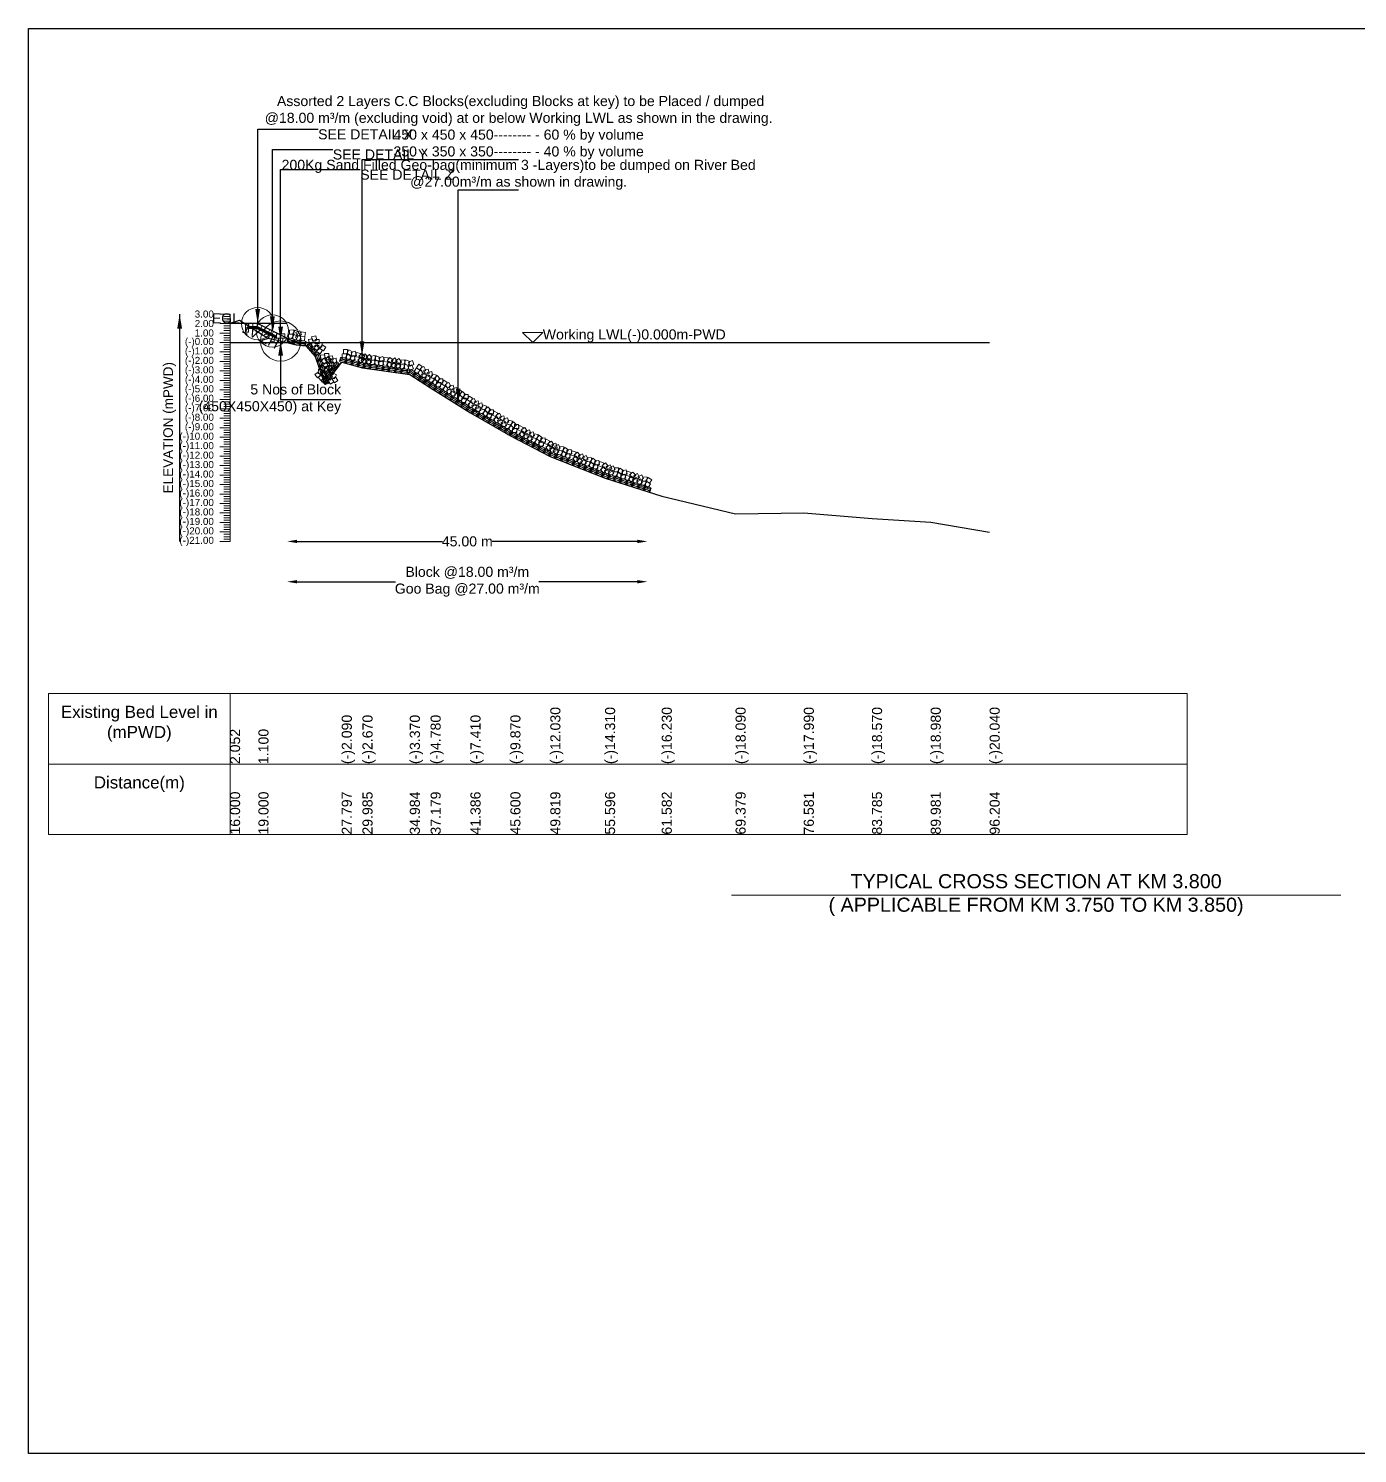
# Model space of a CAD drawing. Header units: inches. Extents: x 89000 to 1304432, y -10828 to 220529.
# Drawn here: x 761460 to 768055, y 172130 to 179201 of the extents above; entities that cross this region are included whole.
import ezdxf

# ---------------------------------------------------------------- set-up
doc = ezdxf.new("R2010")
doc.units = ezdxf.units.IN
doc.header["$LTSCALE"] = 7
doc.header["$MEASUREMENT"] = 0
for name, color, linetype, lineweight in [('Cross section Data Border', 7, 'Continuous', 9), ('Cross Section Labels', 7, 'Continuous', 9), ('Existing_Bed_Level for Xsection', 7, 'Continuous', 25), ('Long Section Labels', 7, 'Continuous', 9)]:
    doc.layers.add(name, color=color, linetype=linetype, lineweight=lineweight)
doc.styles.get("Standard").update_dxf_attribs({"font": 'arial.ttf'})
doc.dimstyles.new('Appron Lebeling Style', dxfattribs={"dimtxt": 50, "dimasz": 50, "dimexe": 0.18, "dimexo": 0.0625, "dimgap": 0.09, "dimtad": 0, "dimtih": 1, "dimtoh": 1, "dimdec": 4, "dimzin": 0, "dimdsep": 46, "dimtxsty": 'Standard', "dimcen": 0.09, "dimse1": 1, "dimse2": 1, "dimadec": 0, "dimazin": 0, "dimtfac": 1, "dimtdec": 4, "dimtofl": 0, "dimtmove": 0, "dimatfit": 3, "dimfxl": 1, "dimtolj": 1, "dimtzin": 0, "dimarcsym": 0})
doc.dimstyles.get("Standard").update_dxf_attribs({"dimtxt": 0.18, "dimasz": 0.18, "dimexe": 0.18, "dimexo": 0.0625, "dimgap": 0.09, "dimtad": 0, "dimtih": 1, "dimtoh": 1, "dimdec": 4, "dimzin": 0, "dimdsep": 46, "dimtxsty": 'Standard', "dimcen": 0.09, "dimadec": 0, "dimazin": 0, "dimtfac": 1, "dimtdec": 4, "dimtofl": 0, "dimtmove": 0, "dimatfit": 3, "dimfxl": 1, "dimtolj": 1, "dimtzin": 0, "dimarcsym": 0})

# ---------------------------------------------------------------- blocks, each defined once
blk = doc.blocks.new('*D74')
at = {"layer": 'Cross Section Labels', "color": 0, "lineweight": -2, "transparency": 16777216}
for p, q in [((762792.7, 176655.5), (763513.5, 176655.5)), ((764481.5, 176655.5), (763760.6, 176655.5))]:
    blk.add_line(p, q, dxfattribs=at)
at = {"layer": 'Cross Section Labels', "color": 0, "transparency": 16777216}
for points in [[(762792.7, 176663.8), (762792.7, 176647.2), (762742.7, 176655.5)], [(764481.5, 176663.8), (764481.5, 176647.2), (764531.5, 176655.5)]]:
    blk.add_solid(points, dxfattribs=at)
at = {"layer": 'Defpoints', "color": 0, "transparency": 16777216}
for p in [(762742.7, 177642.5), (764531.5, 176902.3), (764531.5, 176655.5)]:
    blk.add_point(p, dxfattribs=at)
at = {"layer": 'Cross Section Labels', "color": 0, "transparency": 16777216, "insert": (763637.1, 176655.5), "char_height": 50, "attachment_point": 5}
blk.add_mtext('\\A1;45.00 m', dxfattribs=at)
blk = doc.blocks.new('*D75')
at = {"layer": 'Cross Section Labels', "color": 0, "lineweight": -2, "transparency": 16777216}
for p, q in [((762792.7, 176455.5), (763281.4, 176455.5)), ((764481.5, 176455.5), (763992.7, 176455.5))]:
    blk.add_line(p, q, dxfattribs=at)
at = {"layer": 'Cross Section Labels', "color": 0, "transparency": 16777216}
for points in [[(762792.7, 176463.8), (762792.7, 176447.2), (762742.7, 176455.5)], [(764481.5, 176463.8), (764481.5, 176447.2), (764531.5, 176455.5)]]:
    blk.add_solid(points, dxfattribs=at)
at = {"layer": 'Defpoints', "color": 0, "transparency": 16777216}
for p in [(762742.7, 177642.5), (764531.5, 176902.3), (764531.5, 176455.5)]:
    blk.add_point(p, dxfattribs=at)
at = {"layer": 'Cross Section Labels', "color": 0, "transparency": 16777216, "insert": (763637.1, 176455.5), "char_height": 50, "attachment_point": 5}
blk.add_mtext('\\A1;Block @18.00 m³/m ^JGoo Bag @27.00 m³/m ', dxfattribs=at)

msp = doc.modelspace()

# ---------------------------------------------------------------- linework, layer by layer
msp.add_lwpolyline([(761459.68143, 179200.63194), (771459.68143, 179200.63194), (771459.68143, 172129.63194), (761459.68143, 172129.63194)], close=True)
at = {"layer": 'Cross section Data Border'}
msp.add_lwpolyline([(761559.68143, 175900.63194), (767209.17334, 175900.63194), (767209.17334, 175200.63194), (761559.68143, 175200.63194)], close=True, dxfattribs=at)
for points in [[(762459.68143, 175900.63194), (762459.68143, 175200.63194)], [(761559.68143, 175550.63194), (767209.17334, 175550.63194)]]:
    msp.add_lwpolyline(points, dxfattribs=at)
at = {"layer": 'Cross Section Labels'}
msp.add_lwpolyline([(763961.65636, 177642.51194), (764011.65636, 177692.51194), (763911.65636, 177692.51194)], close=True, dxfattribs=at)
msp.add_lwpolyline([(764947.68143, 174900.63194), (766459.68143, 174900.63194), (767971.68143, 174900.63194)], dxfattribs=at)
for centre, radius in [((762596.95636, 177736.51194), 80), ((762669.80636, 177700.08694), 80), ((762710.93136, 177649.56194), 100)]:
    msp.add_circle(centre, radius, dxfattribs=at)
at = {"layer": 'Existing_Bed_Level for Xsection'}
for points in [[(762459.68143, 177738.95594), (762506.68073, 177753.43194), (762600.67932, 177694.21194), (762647.67861, 177663.89694), (762694.67791, 177654.02694), (762741.6772, 177642.74694), (762788.6765, 177631.46694), (762835.67579, 177625.82694), (762882.67509, 177573.65694), (762929.67438, 177434.53694), (763014.13056, 177544.28194), (763116.97448, 177517.02194), (763351.93547, 177484.12194), (763455.1244, 177417.85194), (763652.85604, 177294.24194), (763850.89761, 177178.62194), (764049.17047, 177077.10194), (764320.71846, 176969.94194), (764602.04352, 176879.70194), (764968.51648, 176792.28194), (765307.01571, 176796.98194), (765645.58764, 176769.72194), (765936.7925, 176750.45194), (766229.27335, 176700.63194)], [(762742.65636, 177736.51194), (762459.68143, 177736.51194)], [(762784.95636, 177642.51194), (762599.93351, 177735.02336), (762596.95636, 177736.51194), (762593.6278, 177736.51194), (762551.3278, 177736.51194)], [(762551.3278, 177722.41194), (762593.6278, 177722.41194), (762689.78136, 177674.33516)], [(762551.3278, 177717.71194), (762592.51828, 177717.71194), (762689.78136, 177669.0804)], [(762551.3278, 177713.01194), (762591.40876, 177713.01194), (762689.78136, 177663.82564)], [(762459.68143, 177642.51194), (766229.27335, 177642.51194)]]:
    msp.add_lwpolyline(points, dxfattribs=at)
at = {"layer": 'Long Section Labels'}
for points in [[(762459.68143, 177783.51194), (762409.68143, 177783.51194)], [(762459.68143, 177771.76194), (762429.68143, 177771.76194)], [(762459.68143, 176655.51194), (762459.68143, 176702.51194), (762459.68143, 176749.51194), (762459.68143, 176796.51194), (762459.68143, 176843.51194), (762459.68143, 176890.51194), (762459.68143, 176937.51194), (762459.68143, 176984.51194), (762459.68143, 177031.51194), (762459.68143, 177078.51194), (762459.68143, 177125.51194), (762459.68143, 177172.51194), (762459.68143, 177219.51194), (762459.68143, 177266.51194), (762459.68143, 177313.51194), (762459.68143, 177360.51194), (762459.68143, 177407.51194), (762459.68143, 177454.51194), (762459.68143, 177501.51194), (762459.68143, 177548.51194), (762459.68143, 177595.51194), (762459.68143, 177642.51194), (762459.68143, 177689.51194), (762459.68143, 177736.51194), (762459.68143, 177783.51194)], [(762459.68143, 177736.51194), (762409.68143, 177736.51194)], [(762459.68143, 177760.01194), (762429.68143, 177760.01194)], [(762459.68143, 177748.26194), (762429.68143, 177748.26194)], [(762459.68143, 177724.76194), (762429.68143, 177724.76194)], [(762459.68143, 177713.01194), (762429.68143, 177713.01194)], [(762459.68143, 177701.26194), (762429.68143, 177701.26194)], [(762459.68143, 177689.51194), (762409.68143, 177689.51194)], [(762459.68143, 177642.51194), (762409.68143, 177642.51194)], [(762459.68143, 177677.76194), (762429.68143, 177677.76194)], [(762459.68143, 177666.01194), (762429.68143, 177666.01194)], [(762459.68143, 177654.26194), (762429.68143, 177654.26194)], [(762459.68143, 177630.76194), (762429.68143, 177630.76194)], [(762459.68143, 177595.51194), (762409.68143, 177595.51194)], [(762459.68143, 177619.01194), (762429.68143, 177619.01194)], [(762459.68143, 177607.26194), (762429.68143, 177607.26194)], [(762459.68143, 177583.76194), (762429.68143, 177583.76194)], [(762459.68143, 177572.01194), (762429.68143, 177572.01194)], [(762459.68143, 177560.26194), (762429.68143, 177560.26194)], [(762459.68143, 177548.51194), (762409.68143, 177548.51194)], [(762459.68143, 177501.51194), (762409.68143, 177501.51194)], [(762459.68143, 177536.76194), (762429.68143, 177536.76194)], [(762459.68143, 177525.01194), (762429.68143, 177525.01194)], [(762459.68143, 177513.26194), (762429.68143, 177513.26194)], [(762459.68143, 177489.76194), (762429.68143, 177489.76194)], [(762459.68143, 177454.51194), (762409.68143, 177454.51194)], [(762459.68143, 177478.01194), (762429.68143, 177478.01194)], [(762459.68143, 177466.26194), (762429.68143, 177466.26194)], [(762459.68143, 177442.76194), (762429.68143, 177442.76194)], [(762459.68143, 177431.01194), (762429.68143, 177431.01194)], [(762459.68143, 177419.26194), (762429.68143, 177419.26194)], [(762459.68143, 177407.51194), (762409.68143, 177407.51194)], [(762459.68143, 177360.51194), (762409.68143, 177360.51194)], [(762459.68143, 177395.76194), (762429.68143, 177395.76194)], [(762459.68143, 177384.01194), (762429.68143, 177384.01194)], [(762459.68143, 177372.26194), (762429.68143, 177372.26194)], [(762459.68143, 177348.76194), (762429.68143, 177348.76194)], [(762459.68143, 177313.51194), (762409.68143, 177313.51194)], [(762459.68143, 177337.01194), (762429.68143, 177337.01194)], [(762459.68143, 177325.26194), (762429.68143, 177325.26194)], [(762459.68143, 177301.76194), (762429.68143, 177301.76194)], [(762459.68143, 177290.01194), (762429.68143, 177290.01194)], [(762459.68143, 177278.26194), (762429.68143, 177278.26194)], [(762459.68143, 177266.51194), (762409.68143, 177266.51194)], [(762459.68143, 177219.51194), (762409.68143, 177219.51194)], [(762459.68143, 177254.76194), (762429.68143, 177254.76194)], [(762459.68143, 177243.01194), (762429.68143, 177243.01194)], [(762459.68143, 177231.26194), (762429.68143, 177231.26194)], [(762459.68143, 177207.76194), (762429.68143, 177207.76194)], [(762459.68143, 177172.51194), (762409.68143, 177172.51194)], [(762459.68143, 177196.01194), (762429.68143, 177196.01194)], [(762459.68143, 177184.26194), (762429.68143, 177184.26194)], [(762459.68143, 177160.76194), (762429.68143, 177160.76194)], [(762459.68143, 177149.01194), (762429.68143, 177149.01194)], [(762459.68143, 177137.26194), (762429.68143, 177137.26194)], [(762459.68143, 177125.51194), (762409.68143, 177125.51194)], [(762459.68143, 177078.51194), (762409.68143, 177078.51194)], [(762459.68143, 177113.76194), (762429.68143, 177113.76194)], [(762459.68143, 177102.01194), (762429.68143, 177102.01194)], [(762459.68143, 177090.26194), (762429.68143, 177090.26194)], [(762459.68143, 177066.76194), (762429.68143, 177066.76194)], [(762459.68143, 177031.51194), (762409.68143, 177031.51194)], [(762459.68143, 177055.01194), (762429.68143, 177055.01194)], [(762459.68143, 177043.26194), (762429.68143, 177043.26194)], [(762459.68143, 177019.76194), (762429.68143, 177019.76194)], [(762459.68143, 177008.01194), (762429.68143, 177008.01194)], [(762459.68143, 176996.26194), (762429.68143, 176996.26194)], [(762459.68143, 176984.51194), (762409.68143, 176984.51194)], [(762459.68143, 176937.51194), (762409.68143, 176937.51194)], [(762459.68143, 176972.76194), (762429.68143, 176972.76194)], [(762459.68143, 176961.01194), (762429.68143, 176961.01194)], [(762459.68143, 176949.26194), (762429.68143, 176949.26194)], [(762459.68143, 176925.76194), (762429.68143, 176925.76194)], [(762459.68143, 176890.51194), (762409.68143, 176890.51194)], [(762459.68143, 176914.01194), (762429.68143, 176914.01194)], [(762459.68143, 176902.26194), (762429.68143, 176902.26194)], [(762459.68143, 176878.76194), (762429.68143, 176878.76194)], [(762459.68143, 176867.01194), (762429.68143, 176867.01194)], [(762459.68143, 176855.26194), (762429.68143, 176855.26194)], [(762459.68143, 176843.51194), (762409.68143, 176843.51194)], [(762459.68143, 176796.51194), (762409.68143, 176796.51194)], [(762459.68143, 176831.76194), (762429.68143, 176831.76194)], [(762459.68143, 176820.01194), (762429.68143, 176820.01194)], [(762459.68143, 176808.26194), (762429.68143, 176808.26194)], [(762459.68143, 176784.76194), (762429.68143, 176784.76194)], [(762459.68143, 176749.51194), (762409.68143, 176749.51194)], [(762459.68143, 176773.01194), (762429.68143, 176773.01194)], [(762459.68143, 176761.26194), (762429.68143, 176761.26194)], [(762459.68143, 176737.76194), (762429.68143, 176737.76194)], [(762459.68143, 176726.01194), (762429.68143, 176726.01194)], [(762459.68143, 176714.26194), (762429.68143, 176714.26194)], [(762459.68143, 176702.51194), (762409.68143, 176702.51194)], [(762459.68143, 176655.51194), (762409.68143, 176655.51194)], [(762459.68143, 176690.76194), (762429.68143, 176690.76194)], [(762459.68143, 176679.01194), (762429.68143, 176679.01194)], [(762459.68143, 176667.26194), (762429.68143, 176667.26194)]]:
    msp.add_lwpolyline(points, dxfattribs=at)
for points in [[(762551.3278, 177736.51194), (762537.2278, 177736.51194), (762537.2278, 177715.36194), (762551.3278, 177715.36194)], [(762551.3278, 177715.36194), (762537.2278, 177715.36194), (762537.2278, 177694.21194), (762551.3278, 177694.21194)], [(762572.4778, 177736.51194), (762551.3278, 177736.51194), (762551.3278, 177722.41194), (762572.4778, 177722.41194)], [(762593.6278, 177736.51194), (762572.4778, 177736.51194), (762572.4778, 177722.41194), (762593.6278, 177722.41194)], [(762618.85064, 177725.56479), (762599.93351, 177735.02336), (762593.6278, 177722.41194), (762612.54493, 177712.95337)], [(762637.76778, 177716.10623), (762618.85064, 177725.56479), (762612.54493, 177712.95337), (762631.46207, 177703.4948)], [(762656.68491, 177706.64766), (762637.76778, 177716.10623), (762631.46207, 177703.4948), (762650.3792, 177694.03623)], [(762675.60205, 177697.18909), (762656.68491, 177706.64766), (762650.3792, 177694.03623), (762669.29634, 177684.57767)], [(762694.51918, 177687.73052), (762675.60205, 177697.18909), (762669.29634, 177684.57767), (762688.21347, 177675.1191)], [(762776.22884, 177705.05204), (762755.08624, 177704.49266), (762755.64563, 177683.35006), (762776.78823, 177683.90944)], [(762800.8432, 177693.51082), (762782.25753, 177703.60514), (762772.16321, 177685.01946), (762790.74889, 177674.92515)], [(762806.39348, 177699.98247), (762786.94256, 177691.6768), (762795.24824, 177672.22588), (762814.69916, 177680.53155)], [(762833.57985, 177692.82391), (762812.58051, 177695.34387), (762810.06055, 177674.34452), (762831.05989, 177671.82457)], [(762700.35636, 177663.66194), (762679.20636, 177663.66194), (762679.20636, 177642.51194), (762700.35636, 177642.51194)], [(762710.93136, 177684.81194), (762689.78136, 177684.81194), (762689.78136, 177663.66194), (762710.93136, 177663.66194)], [(762721.50636, 177663.66194), (762700.35636, 177663.66194), (762700.35636, 177642.51194), (762721.50636, 177642.51194)], [(762732.08136, 177684.81194), (762710.93136, 177684.81194), (762710.93136, 177663.66194), (762732.08136, 177663.66194)], [(762742.65636, 177663.66194), (762721.50636, 177663.66194), (762721.50636, 177642.51194), (762742.65636, 177642.51194)], [(762771.29293, 177684.48607), (762750.15033, 177683.92668), (762750.70972, 177662.78408), (762771.85232, 177663.34347)], [(762795.9073, 177672.94485), (762777.32162, 177683.03916), (762767.22731, 177664.45349), (762785.81298, 177654.35917)], [(762803.87352, 177678.98313), (762784.42261, 177670.67745), (762792.72828, 177651.22654), (762812.1792, 177659.53221)], [(762831.05989, 177671.82457), (762810.06055, 177674.34452), (762807.54059, 177653.34518), (762828.53994, 177650.82523)], [(762874.23355, 177640.43449), (762869.81831, 177661.1185), (762849.1343, 177656.70326), (762853.54954, 177636.01925)], [(762886.95551, 177642.86073), (762865.83464, 177643.97041), (762864.72496, 177622.84954), (762885.84583, 177621.73987)], [(762889.94728, 177654.5908), (762885.53205, 177675.2748), (762864.84804, 177670.85957), (762869.26328, 177650.17556)], [(762900.01098, 177606.0341), (762901.10384, 177627.15585), (762879.98209, 177628.24871), (762878.88924, 177607.12696)], [(762902.66924, 177657.01704), (762881.54837, 177658.12672), (762880.43869, 177637.00585), (762901.55956, 177635.89617)], [(762915.72472, 177620.19041), (762916.81758, 177641.31215), (762895.69583, 177642.40501), (762894.60297, 177621.28327)], [(762934.49362, 177618.7002), (762916.75036, 177630.21102), (762905.23954, 177612.46775), (762922.9828, 177600.95693)], [(762918.77989, 177604.54389), (762901.03662, 177616.05471), (762889.5258, 177598.31145), (762907.26907, 177586.80062)], [(762931.39723, 177560.7246), (762930.04889, 177581.83158), (762908.94192, 177580.48324), (762910.29026, 177559.37626)], [(762941.86414, 177551.51396), (762925.9914, 177565.49174), (762912.01361, 177549.619), (762927.88636, 177535.64121)], [(762951.43467, 177567.4939), (762950.08633, 177588.60088), (762928.97936, 177587.25254), (762930.3277, 177566.14556)], [(762961.90159, 177558.28326), (762946.02884, 177572.26105), (762932.05106, 177556.3883), (762947.9238, 177542.41052)], [(762935.10181, 177557.43278), (762937.82455, 177536.45877), (762958.79856, 177539.18151), (762956.07582, 177560.15552)], [(762968.96531, 177576.92406), (762947.99347, 177574.18462), (762950.73291, 177553.21278), (762971.70475, 177555.95222)], [(762985.72658, 177564.02513), (762964.75474, 177561.28569), (762967.49418, 177540.31385), (762988.46602, 177543.05329)], [(763037.89309, 177587.12181), (763016.74318, 177587.06055), (763016.80444, 177565.91064), (763037.95435, 177565.9719)], [(763043.31202, 177607.56583), (763022.16211, 177607.50457), (763022.22337, 177586.35465), (763043.37328, 177586.41591)], [(763062.22879, 177575.00405), (763043.88603, 177585.53331), (763033.35676, 177567.19054), (763051.69953, 177556.66128)], [(763067.64772, 177595.44806), (763049.30495, 177605.97733), (763038.77569, 177587.63456), (763057.11846, 177577.1053)], [(763075.68727, 177578.6457), (763055.26946, 177573.12885), (763060.78631, 177552.71104), (763081.20412, 177558.22789)], [(763081.1062, 177599.08971), (763060.68839, 177593.57286), (763066.20524, 177573.15505), (763086.62305, 177578.67191)], [(763101.61228, 177567.77198), (763081.16826, 177573.19091), (763075.74933, 177552.7469), (763096.19335, 177547.32797)], [(763107.03121, 177588.216), (763086.58719, 177593.63493), (763081.16826, 177573.19091), (763101.61228, 177567.77198)], [(763124.08005, 177554.88978), (763109.07555, 177569.79574), (763094.16959, 177554.79124), (763109.17409, 177539.88528)], [(763129.49898, 177575.3338), (763114.49448, 177590.23975), (763099.58852, 177575.23525), (763114.59302, 177560.3293)], [(763127.6799, 177565.50615), (763110.79015, 177552.77591), (763123.52039, 177535.88616), (763140.41013, 177548.6164)], [(763130.61278, 177586.45181), (763113.72303, 177573.72157), (763126.45327, 177556.83182), (763143.34301, 177569.56206)], [(763161.35745, 177545.69531), (763148.61377, 177562.57492), (763131.73416, 177549.83124), (763144.47784, 177532.95163)], [(763164.29033, 177566.64097), (763151.54664, 177583.52058), (763134.66704, 177570.7769), (763147.41072, 177553.89729)], [(763176.69052, 177556.62186), (763155.7, 177554.02945), (763158.29241, 177533.03893), (763179.28293, 177535.63134)], [(763179.6234, 177577.56752), (763158.63288, 177574.97511), (763161.22529, 177553.98459), (763182.21581, 177556.577)], [(763202.30173, 177547.50413), (763182.83051, 177555.76212), (763174.57253, 177536.2909), (763194.04374, 177528.03292)], [(763205.23461, 177568.44979), (763185.76339, 177576.70778), (763177.50541, 177557.23656), (763196.97662, 177548.97858)], [(763218.16043, 177573.6762), (763198.54977, 177565.75506), (763206.47091, 177546.1444), (763226.08157, 177554.06554)], [(763245.2006, 177565.98381), (763224.25494, 177568.91669), (763221.32206, 177547.97103), (763242.26772, 177545.03815)], [(763269.0488, 177555.88355), (763252.36797, 177568.88635), (763239.36518, 177552.20552), (763256.046, 177539.20273)], [(763277.23241, 177565.92165), (763260.34266, 177553.19141), (763273.07289, 177536.30167), (763289.96264, 177549.0319)], [(763310.90995, 177546.11082), (763298.16627, 177562.99042), (763281.28667, 177550.24674), (763294.03035, 177533.36714)], [(763326.24303, 177557.03736), (763305.25251, 177554.44496), (763307.84491, 177533.45444), (763328.83543, 177536.04684)], [(763351.85423, 177547.91963), (763332.38302, 177556.17762), (763324.12503, 177536.70641), (763343.59625, 177528.44842)], [(763364.78005, 177553.14604), (763345.16939, 177545.2249), (763353.09053, 177525.61424), (763372.7012, 177533.53538)], [(762897.33039, 177496.08627), (762880.53027, 177483.23798), (762893.37856, 177466.43786), (762910.17868, 177479.28615)], [(762899.17302, 177509.90643), (762896.37031, 177488.94296), (762917.33378, 177486.14024), (762920.1365, 177507.10372)], [(762914.09166, 177483.18734), (762897.29154, 177470.33906), (762910.13983, 177453.53894), (762926.93995, 177466.38722)], [(762919.22116, 177529.6147), (762906.32223, 177512.85343), (762923.0835, 177499.95451), (762935.98243, 177516.71578)], [(762915.9343, 177497.0075), (762913.13158, 177476.04403), (762934.09505, 177473.24131), (762936.89777, 177494.20479)], [(762939.78559, 177545.35814), (762920.23899, 177537.28021), (762928.31692, 177517.73361), (762947.86352, 177525.81154)], [(762947.11156, 177523.89497), (762940.34225, 177543.93241), (762920.30481, 177537.16311), (762927.07412, 177517.12567)], [(762935.98243, 177516.71578), (762923.0835, 177499.95451), (762939.84477, 177487.05558), (762952.7437, 177503.81685)], [(762948.77557, 177498.04961), (762952.91948, 177518.78968), (762932.17941, 177522.93359), (762928.0355, 177502.19352)], [(762961.41731, 177495.23514), (762942.46581, 177504.62467), (762933.07628, 177485.67318), (762952.02777, 177476.28364)], [(762956.54686, 177532.45921), (762937.00026, 177524.38129), (762945.07819, 177504.83469), (762964.62479, 177512.91261)], [(762958.80836, 177456.25001), (762968.1828, 177475.20898), (762949.22383, 177484.58342), (762939.84939, 177465.62445)], [(762967.149, 177530.66427), (762960.37969, 177550.70171), (762940.34225, 177543.93241), (762947.11156, 177523.89497)], [(762968.81301, 177504.81891), (762972.95692, 177525.55898), (762952.21685, 177529.70289), (762948.07294, 177508.96282)], [(762951.86308, 177544.53386), (762954.58582, 177523.55984), (762975.55983, 177526.28258), (762972.83709, 177547.25659)], [(762981.45475, 177502.00444), (762962.50325, 177511.39398), (762953.11372, 177492.44248), (762972.06521, 177483.05295)], [(762978.8458, 177463.01932), (762988.22024, 177481.97828), (762969.26127, 177491.35272), (762959.88683, 177472.39376)], [(763215.22755, 177552.73054), (763195.61689, 177544.8094), (763203.53803, 177525.19873), (763223.14869, 177533.11988)], [(763242.26772, 177545.03815), (763221.32206, 177547.97103), (763218.38918, 177527.02537), (763239.33484, 177524.09249)], [(763266.11592, 177534.93789), (763249.43509, 177547.94069), (763236.4323, 177531.25986), (763253.11312, 177518.25707)], [(763274.29953, 177544.97599), (763257.40978, 177532.24575), (763270.14001, 177515.35601), (763287.02976, 177528.08624)], [(763307.97708, 177525.16516), (763295.23339, 177542.04476), (763278.35379, 177529.30108), (763291.09747, 177512.42147)], [(763323.31015, 177536.0917), (763302.31963, 177533.4993), (763304.91203, 177512.50878), (763325.90255, 177515.10118)], [(763348.92135, 177526.97397), (763329.45014, 177535.23196), (763321.19215, 177515.76075), (763340.66337, 177507.50276)], [(763361.84717, 177532.20038), (763342.23651, 177524.27924), (763350.15766, 177504.66858), (763369.76832, 177512.58972)], [(763402.39681, 177505.33814), (763384.60073, 177516.76714), (763373.17173, 177498.97106), (763390.96781, 177487.54206)], [(763413.82581, 177523.13422), (763396.02973, 177534.56322), (763384.60073, 177516.76714), (763402.39681, 177505.33814)], [(763419.82967, 177486.18489), (763410.12106, 177504.97493), (763391.33103, 177495.26632), (763401.03964, 177476.47628)], [(763431.25867, 177503.98097), (763421.55006, 177522.77101), (763402.76003, 177513.0624), (763412.46864, 177494.27236)], [(763431.46297, 177491.87712), (763410.79592, 177487.38314), (763415.2899, 177466.71609), (763435.95694, 177471.21007)], [(763442.89197, 177509.6732), (763422.22492, 177505.17922), (763426.7189, 177484.51217), (763447.38594, 177489.00615)], [(763465.18846, 177477.58717), (763460.67802, 177498.25063), (763440.01457, 177493.7402), (763444.525, 177473.07674)], [(763483.68689, 177481.09442), (763463.53786, 177487.52398), (763457.1083, 177467.37495), (763477.25733, 177460.94539)], [(762975.44968, 177447.44325), (762963.72143, 177465.04355), (762946.12112, 177453.3153), (762957.84937, 177435.715)], [(762995.48712, 177454.21255), (762983.75887, 177471.81286), (762966.15856, 177460.08461), (762977.88681, 177442.4843)], [(763453.75946, 177459.79109), (763449.24902, 177480.45455), (763428.58557, 177475.94412), (763433.096, 177455.28066)], [(763472.25789, 177463.29834), (763452.10886, 177469.7279), (763445.6793, 177449.57887), (763465.82833, 177443.14931)], [(763491.37811, 177444.74346), (763476.95996, 177460.21729), (763461.48613, 177445.79914), (763475.90428, 177430.32531)], [(763502.58939, 177462.67749), (763488.17125, 177478.15132), (763472.69741, 177463.73318), (763487.11556, 177448.25934)], [(763505.31186, 177444.25083), (763484.17534, 177445.00573), (763483.42044, 177423.8692), (763504.55697, 177423.1143)], [(763516.52315, 177462.18486), (763495.38662, 177462.93976), (763494.63173, 177441.80324), (763515.76825, 177441.04834)], [(763526.87285, 177426.2101), (763508.93881, 177437.42139), (763497.72753, 177419.48735), (763515.66156, 177408.27607)], [(763538.08413, 177444.14414), (763520.1501, 177455.35542), (763508.93881, 177437.42139), (763526.87285, 177426.2101)], [(763544.53782, 177407.27071), (763534.60095, 177425.94104), (763515.93062, 177416.00417), (763525.86749, 177397.33385)], [(763555.7491, 177425.20475), (763545.81224, 177443.87507), (763527.14191, 177433.93821), (763537.07877, 177415.26788)], [(763556.10088, 177413.10428), (763535.49013, 177408.35878), (763540.23563, 177387.74804), (763560.84637, 177392.49353)], [(763567.31216, 177431.03831), (763546.70142, 177426.29282), (763551.44691, 177405.68207), (763572.05766, 177410.42757)], [(763589.99801, 177399.22638), (763585.2361, 177419.83334), (763564.62914, 177415.07143), (763569.39105, 177394.46447)], [(763578.78672, 177381.29235), (763574.02481, 177401.8993), (763553.41786, 177397.1374), (763558.17976, 177376.53044)], [(763597.24103, 177385.02476), (763577.01515, 177391.2083), (763570.83161, 177370.98242), (763591.05749, 177364.79887)], [(763608.45232, 177402.95879), (763588.22644, 177409.14233), (763582.04289, 177388.91645), (763602.26878, 177382.73291)], [(763616.91635, 177366.26446), (763602.4982, 177381.73829), (763587.02437, 177367.32014), (763601.44251, 177351.84631)], [(763628.12763, 177384.19849), (763613.70948, 177399.67232), (763598.23565, 177385.25418), (763612.6538, 177369.78034)], [(763630.8501, 177365.77183), (763609.71358, 177366.52673), (763608.95868, 177345.3902), (763630.0952, 177344.6353)], [(763642.06139, 177383.70586), (763620.92486, 177384.46076), (763620.16996, 177363.32424), (763641.30649, 177362.56934)], [(763652.41108, 177347.7311), (763634.47705, 177358.94239), (763623.26576, 177341.00835), (763641.1998, 177329.79707)], [(763663.62237, 177365.66514), (763645.68834, 177376.87642), (763634.47705, 177358.94239), (763652.41108, 177347.7311)], [(763670.07606, 177328.79171), (763660.13919, 177347.46204), (763641.46886, 177337.52517), (763651.40573, 177318.85485)], [(763681.28734, 177346.72575), (763671.35047, 177365.39607), (763652.68015, 177355.45921), (763662.61701, 177336.78888)], [(763691.06738, 177353.74285), (763670.60967, 177348.37584), (763675.97668, 177327.91813), (763696.43439, 177333.28515)], [(763714.70547, 177322.63197), (763709.32217, 177343.08539), (763688.86875, 177337.70209), (763694.25205, 177317.24867)], [(763680.40392, 177335.47777), (763659.94621, 177330.11076), (763665.31322, 177309.65305), (763685.77093, 177315.02007)], [(763704.04201, 177304.36689), (763698.65871, 177324.82032), (763678.20529, 177319.43701), (763683.58859, 177298.98359)], [(763722.37493, 177308.65603), (763701.9712, 177314.22469), (763696.40253, 177293.82096), (763716.80626, 177288.25229)], [(763733.03839, 177326.92111), (763712.63466, 177332.48977), (763707.06599, 177312.08604), (763727.46972, 177306.51737)], [(763742.60893, 177290.4997), (763727.72914, 177305.53015), (763712.69869, 177290.65036), (763727.57848, 177275.61991)], [(763753.27239, 177308.76478), (763738.3926, 177323.79523), (763723.36215, 177308.91544), (763738.24194, 177293.88499)], [(763756.55121, 177290.42894), (763735.40152, 177290.54389), (763735.28657, 177269.3942), (763756.43626, 177269.27925)], [(763767.21467, 177308.69402), (763746.06498, 177308.80897), (763745.95003, 177287.65928), (763767.09972, 177287.54433)], [(763778.64824, 177273.04892), (763760.38316, 177283.71238), (763749.7197, 177265.4473), (763767.98478, 177254.78384)], [(763789.3117, 177291.314), (763771.04662, 177301.97746), (763760.38316, 177283.71238), (763778.64824, 177273.04892)], [(763796.87823, 177254.65275), (763786.38094, 177273.01384), (763768.01986, 177262.51655), (763778.51715, 177244.15546)], [(763807.54169, 177272.91783), (763797.0444, 177291.27892), (763778.68332, 177280.78163), (763789.18061, 177262.42054)], [(763818.92293, 177279.09863), (763798.46523, 177273.73162), (763803.83224, 177253.27391), (763824.28994, 177258.64092)], [(763808.25947, 177260.83355), (763787.80177, 177255.46654), (763793.16878, 177235.00883), (763813.62648, 177240.37584)], [(763831.89757, 177229.72267), (763826.51427, 177250.17609), (763806.06084, 177244.79279), (763811.44414, 177224.33937)], [(763842.56103, 177247.98775), (763837.17773, 177268.44117), (763816.7243, 177263.05787), (763822.1076, 177242.60445)], [(763850.23049, 177234.0118), (763829.82675, 177239.58047), (763824.25808, 177219.17674), (763844.66182, 177213.60807)], [(763860.89395, 177252.27688), (763840.49021, 177257.84555), (763834.92154, 177237.44182), (763855.32528, 177231.87315)], [(763870.46448, 177215.85548), (763855.58469, 177230.88593), (763840.55424, 177216.00614), (763855.43403, 177200.97569)], [(763881.12794, 177234.12056), (763866.24815, 177249.15101), (763851.2177, 177234.27122), (763866.09749, 177219.24077)], [(763882.30474, 177217.5774), (763861.18094, 177216.52496), (763862.23338, 177195.40116), (763883.35718, 177196.4536)], [(763891.94392, 177236.40314), (763870.82013, 177235.3507), (763871.87257, 177214.2269), (763892.99637, 177215.27934)], [(763905.32726, 177201.44337), (763886.50152, 177211.08255), (763876.86233, 177192.25681), (763895.68808, 177182.61763)], [(763914.96645, 177220.26911), (763896.14071, 177229.9083), (763886.50152, 177211.08255), (763905.32726, 177201.44337)], [(763924.54473, 177184.08132), (763913.05012, 177201.83509), (763895.29635, 177190.34048), (763906.79096, 177172.58671)], [(763934.18392, 177202.90706), (763922.68931, 177220.66084), (763904.93554, 177209.16623), (763916.43015, 177191.41245)], [(763945.20671, 177209.70655), (763925.07638, 177203.21869), (763931.56424, 177183.08836), (763951.69457, 177189.57622)], [(763970.52574, 177179.94764), (763964.02185, 177200.07279), (763943.89669, 177193.5689), (763950.40058, 177173.44375)], [(763935.56752, 177190.88081), (763915.43719, 177184.39295), (763921.92505, 177164.26262), (763942.05538, 177170.75048)], [(763960.88655, 177161.12189), (763954.38266, 177181.24705), (763934.2575, 177174.74316), (763940.76139, 177154.618)], [(763978.95482, 177166.41626), (763958.27485, 177170.85039), (763953.84072, 177150.17042), (763974.52069, 177145.73629)], [(763988.594, 177185.242), (763967.91404, 177189.67613), (763963.47991, 177168.99616), (763984.15987, 177164.56203)], [(764000.15999, 177149.40429), (763984.47337, 177163.59064), (763970.28703, 177147.90402), (763985.97365, 177133.71767)], [(764009.79918, 177168.23003), (763994.11256, 177182.41638), (763979.92621, 177166.72976), (763995.61283, 177152.54341)], [(764014.08493, 177150.10308), (763992.96113, 177149.05064), (763994.01357, 177127.92684), (764015.13737, 177128.97929)], [(764023.72412, 177168.92883), (764002.60032, 177167.87639), (764003.65276, 177146.75259), (764024.77656, 177147.80503)], [(764037.10746, 177133.96905), (764018.28172, 177143.60824), (764008.64253, 177124.7825), (764027.46827, 177115.14331)], [(764046.74665, 177152.7948), (764027.9209, 177162.43398), (764018.28172, 177143.60824), (764037.10746, 177133.96905)], [(764056.32493, 177116.60701), (764044.83032, 177134.36078), (764027.07654, 177122.86617), (764038.57115, 177105.1124)], [(764065.96411, 177135.43275), (764054.46951, 177153.18652), (764036.71573, 177141.69191), (764048.21034, 177123.93814)], [(764076.9869, 177142.23224), (764056.85657, 177135.74438), (764063.34443, 177115.61405), (764083.47476, 177122.10191)], [(764098.61625, 177117.47058), (764090.187, 177136.86826), (764070.78931, 177128.43902), (764079.21856, 177109.04133)], [(764067.34771, 177123.4065), (764047.21738, 177116.91864), (764053.70524, 177096.78831), (764073.83557, 177103.27617)], [(764090.85256, 177097.79705), (764082.42331, 177117.19474), (764063.02562, 177108.76549), (764071.45487, 177089.3678)], [(764108.32066, 177104.82257), (764087.30762, 177107.22563), (764084.90457, 177086.21259), (764105.91761, 177083.80953)], [(764116.08435, 177124.4961), (764095.07131, 177126.89915), (764092.66826, 177105.88611), (764113.6813, 177103.48306)], [(764131.07898, 177089.95229), (764114.08773, 177102.54673), (764101.49329, 177085.55548), (764118.48454, 177072.96104)], [(764138.84268, 177109.62582), (764121.85143, 177122.22026), (764109.25698, 177105.22901), (764126.24823, 177092.63457)], [(764144.87006, 177092.00128), (764123.94858, 177088.90059), (764127.04926, 177067.97912), (764147.97074, 177071.0798)], [(764152.63375, 177111.6748), (764131.71227, 177108.57412), (764134.81296, 177087.65264), (764155.73443, 177090.75332)], [(764169.3518, 177078.18142), (764149.67827, 177085.94511), (764141.91458, 177066.27159), (764161.5881, 177058.50789)], [(764177.11549, 177097.85494), (764157.44196, 177105.61864), (764149.67827, 177085.94511), (764169.3518, 177078.18142)], [(764190.16585, 177062.76951), (764177.00001, 177079.32195), (764160.44757, 177066.15611), (764173.61341, 177049.60367)], [(764197.92954, 177082.44304), (764184.7637, 177098.99547), (764168.21127, 177085.82963), (764181.37711, 177069.2772)], [(764200.47554, 177070.60822), (764181.07114, 177062.19442), (764189.48494, 177042.79002), (764208.88933, 177051.20382)], [(764208.23923, 177090.28174), (764188.83483, 177081.86794), (764197.24863, 177062.46355), (764216.65303, 177070.87735)], [(764228.56723, 177043.45121), (764220.13798, 177062.84889), (764200.7403, 177054.41965), (764209.16954, 177035.02196)], [(764236.33092, 177063.12473), (764227.90167, 177082.52242), (764208.50399, 177074.09317), (764216.93323, 177054.69548)], [(764253.79903, 177070.15025), (764232.78599, 177072.55331), (764230.38293, 177051.54027), (764251.39597, 177049.13721)], [(764276.55735, 177055.27997), (764259.5661, 177067.87441), (764246.97166, 177050.88316), (764263.96291, 177038.28872)], [(764246.03533, 177050.47673), (764225.02229, 177052.87978), (764222.61924, 177031.86674), (764243.63228, 177029.46369)], [(764268.79366, 177035.60645), (764251.80241, 177048.20089), (764239.20797, 177031.20964), (764256.19922, 177018.6152)], [(764282.58474, 177037.65543), (764261.66326, 177034.55475), (764264.76394, 177013.63327), (764285.68542, 177016.73395)], [(764290.34843, 177057.32896), (764269.42695, 177054.22827), (764272.52763, 177033.3068), (764293.44911, 177036.40748)], [(764307.06647, 177023.83558), (764287.39295, 177031.59927), (764279.62925, 177011.92574), (764299.30278, 177004.16205)], [(764314.83016, 177043.5091), (764295.15664, 177051.27279), (764287.39295, 177031.59927), (764307.06647, 177023.83558)], [(764327.88053, 177008.42367), (764314.71469, 177024.9761), (764298.16225, 177011.81026), (764311.32809, 176995.25783)], [(764335.64422, 177028.09719), (764322.47838, 177044.64963), (764305.92594, 177031.48379), (764319.09178, 177014.93135)], [(764338.19021, 177016.26237), (764318.78582, 177007.84857), (764327.19961, 176988.44418), (764346.60401, 176996.85798)], [(764345.9539, 177035.9359), (764326.54951, 177027.5221), (764334.96331, 177008.1177), (764354.3677, 177016.5315)], [(764364.93064, 176992.04505), (764355.25046, 177010.84974), (764336.44577, 177001.16957), (764346.12594, 176982.36487)], [(764371.39067, 177012.18432), (764361.71049, 177030.98902), (764342.9058, 177021.30885), (764352.58597, 177002.50415)], [(764381.90172, 177000.19827), (764360.77649, 177001.22152), (764359.75324, 176980.09628), (764380.87848, 176979.07304)], [(764388.36175, 177020.33755), (764367.23652, 177021.36079), (764366.21327, 177000.23556), (764387.33851, 176999.21232)], [(764405.5841, 176986.84868), (764387.80533, 176998.30459), (764376.34942, 176980.52581), (764394.12819, 176969.06991)], [(764412.04413, 177006.98796), (764394.26536, 177018.44386), (764382.80945, 177000.66509), (764400.58822, 176989.20919)], [(764419.21159, 176989.79548), (764398.53777, 176985.33277), (764403.00048, 176964.65895), (764423.6743, 176969.12166)], [(764425.67162, 177009.93476), (764404.9978, 177005.47205), (764409.46051, 176984.79823), (764430.13433, 176989.26094)], [(764451.005, 176997.74609), (764430.86572, 177004.20612), (764424.40569, 176984.06684), (764444.54497, 176977.60681)], [(764472.78271, 176983.72884), (764458.56222, 176999.38452), (764442.90654, 176985.16403), (764457.12703, 176969.50835)], [(764482.5575, 176992.2252), (764463.7451, 176982.56), (764473.4103, 176963.7476), (764492.2227, 176973.4128)], [(764444.54497, 176977.60681), (764424.40569, 176984.06684), (764417.94566, 176963.92756), (764438.08494, 176957.46753)], [(764466.32268, 176963.58956), (764452.10219, 176979.24524), (764436.44651, 176965.02475), (764450.667, 176949.36907)], [(764476.09747, 176972.08593), (764457.28507, 176962.42073), (764466.95027, 176943.60833), (764485.76267, 176953.27352)], [(764505.90559, 176946.82483), (764496.22541, 176965.62953), (764477.42071, 176955.94936), (764487.10089, 176937.14466)], [(764512.36562, 176966.96411), (764502.68544, 176985.76881), (764483.88074, 176976.08863), (764493.56092, 176957.28394)], [(764522.87666, 176954.97806), (764501.75143, 176956.0013), (764500.72819, 176934.87607), (764521.85342, 176933.85283)], [(764529.33669, 176975.11734), (764508.21146, 176976.14058), (764507.18822, 176955.01535), (764528.31345, 176953.9921)], [(764546.55904, 176941.62847), (764528.78027, 176953.08437), (764517.32436, 176935.3056), (764535.10314, 176923.8497)], [(764553.01907, 176961.76775), (764535.2403, 176973.22365), (764523.7844, 176955.44488), (764541.56317, 176943.98897)]]:
    msp.add_lwpolyline(points, close=True, dxfattribs=at)
for centre, major_axis in [((762758.79837, 177642.74624), (15.20968, -3.65038)), ((762760.66305, 177650.51561), (15.20968, -3.65038)), ((762762.52773, 177658.28498), (15.20968, -3.65038)), ((762789.21774, 177635.44549), (15.20968, -3.65038)), ((762791.08241, 177643.21486), (15.20968, -3.65038)), ((762792.94709, 177650.98422), (15.20968, -3.65038)), ((762819.81351, 177631.7541), (15.53018, -1.86365)), ((762820.76549, 177639.68719), (15.53018, -1.86365)), ((762821.71748, 177647.62027), (15.53018, -1.86365)), ((762848.56855, 177617.48442), (10.46938, -11.62118)), ((762854.50485, 177622.83236), (10.46938, -11.62118)), ((762860.44115, 177628.1803), (10.46938, -11.62118)), ((762869.5073, 177594.24206), (10.46938, -11.62118)), ((762875.4436, 177599.59), (10.46938, -11.62118)), ((762881.3799, 177604.93794), (10.46938, -11.62118)), ((762888.75656, 177568.13747), (5.00628, -14.8188)), ((762896.32626, 177570.69477), (5.00628, -14.8188)), ((762898.76912, 177538.49987), (5.00628, -14.8188)), ((762903.89596, 177573.25206), (5.00628, -14.8188)), ((762906.33881, 177541.05717), (5.00628, -14.8188)), ((762913.90851, 177543.61446), (5.00628, -14.8188)), ((763018.44016, 177547.27258), (15.11948, -4.0076)), ((763020.48731, 177554.99588), (15.11948, -4.0076)), ((763022.53446, 177562.71917), (15.11948, -4.0076)), ((763050.72628, 177546.98068), (15.11948, -4.0076)), ((763052.77343, 177554.70398), (15.11948, -4.0076)), ((763083.0124, 177546.68878), (15.11948, -4.0076)), ((762908.78167, 177508.86227), (5.00628, -14.8188)), ((762916.35137, 177511.41957), (5.00628, -14.8188)), ((762918.79422, 177479.22467), (5.00628, -14.8188)), ((762923.92107, 177513.97686), (5.00628, -14.8188)), ((762926.36392, 177481.78196), (5.00628, -14.8188)), ((762933.93362, 177484.33926), (5.00628, -14.8188)), ((762943.13691, 177484.783), (9.53947, 12.39589)), ((762949.46895, 177479.91008), (9.53947, 12.39589)), ((762955.80098, 177475.03715), (9.53947, 12.39589)), ((762962.21586, 177509.57479), (9.53947, 12.39589)), ((762968.5479, 177504.70186), (9.53947, 12.39589)), ((762974.87993, 177499.82893), (9.53947, 12.39589)), ((762981.29481, 177534.36657), (9.53947, 12.39589)), ((762987.62684, 177529.49364), (9.53947, 12.39589)), ((762993.95888, 177524.62071), (9.53947, 12.39589)), ((763048.67913, 177539.25739), (15.11948, -4.0076)), ((763078.9181, 177531.24219), (15.11948, -4.0076)), ((763080.96525, 177538.96548), (15.11948, -4.0076)), ((763109.15707, 177523.22699), (15.11948, -4.0076)), ((763111.20422, 177530.95029), (15.11948, -4.0076)), ((763113.25137, 177538.67358), (15.11948, -4.0076)), ((763139.4515, 177517.90861), (15.49048, -2.16903)), ((763140.55948, 177525.82141), (15.49048, -2.16903)), ((763141.66746, 177533.73422), (15.49048, -2.16903)), ((763170.43246, 177513.57055), (15.49048, -2.16903)), ((763171.54044, 177521.48336), (15.49048, -2.16903)), ((763172.64842, 177529.39616), (15.49048, -2.16903)), ((763201.41342, 177509.2325), (15.49048, -2.16903)), ((763202.5214, 177517.1453), (15.49048, -2.16903)), ((763203.62938, 177525.05811), (15.49048, -2.16903)), ((763232.39438, 177504.89444), (15.49048, -2.16903)), ((763233.50236, 177512.80725), (15.49048, -2.16903)), ((763234.61034, 177520.72005), (15.49048, -2.16903)), ((763263.37534, 177500.55639), (15.49048, -2.16903)), ((763264.48332, 177508.46919), (15.49048, -2.16903)), ((763265.5913, 177516.382), (15.49048, -2.16903)), ((763294.3563, 177496.21833), (15.49048, -2.16903)), ((763295.46428, 177504.13114), (15.49048, -2.16903)), ((763296.57226, 177512.04394), (15.49048, -2.16903)), ((763325.33726, 177491.88028), (15.49048, -2.16903)), ((763326.44524, 177499.79308), (15.49048, -2.16903)), ((763327.55322, 177507.70589), (15.49048, -2.16903)), ((763357.34732, 177485.39425), (13.16119, -8.45238)), ((763361.66494, 177492.11722), (13.16119, -8.45238)), ((763365.98256, 177498.84018), (13.16119, -8.45238)), ((763387.98732, 177475.21246), (13.16119, -8.45238)), ((763392.30494, 177481.93542), (13.16119, -8.45238)), ((762924.05797, 177459.99122), (9.53947, 12.39589)), ((762930.39, 177455.1183), (9.53947, 12.39589)), ((762928.80677, 177449.58707), (5.00628, -14.8188)), ((762936.72204, 177450.24537), (9.53947, 12.39589)), ((762936.37647, 177452.14436), (5.00628, -14.8188)), ((762943.94617, 177454.70166), (5.00628, -14.8188)), ((763383.6697, 177468.48949), (13.16119, -8.45238)), ((763409.99208, 177451.58473), (13.16119, -8.45238)), ((763414.3097, 177458.3077), (13.16119, -8.45238)), ((763418.62732, 177465.03066), (13.16119, -8.45238)), ((763436.31446, 177434.67997), (13.16119, -8.45238)), ((763440.63208, 177441.40293), (13.16119, -8.45238)), ((763444.9497, 177448.1259), (13.16119, -8.45238)), ((763462.63721, 177417.86676), (13.26321, -8.29137)), ((763466.87259, 177424.64184), (13.26321, -8.29137)), ((763471.10796, 177431.41692), (13.26321, -8.29137)), ((763489.16364, 177401.28403), (13.26321, -8.29137)), ((763493.39902, 177408.05911), (13.26321, -8.29137)), ((763497.63439, 177414.83419), (13.26321, -8.29137)), ((763515.69007, 177384.70129), (13.26321, -8.29137)), ((763519.92545, 177391.47637), (13.26321, -8.29137)), ((763524.16082, 177398.25145), (13.26321, -8.29137)), ((763542.2165, 177368.11855), (13.26321, -8.29137)), ((763546.45188, 177374.89363), (13.26321, -8.29137)), ((763550.68725, 177381.66871), (13.26321, -8.29137)), ((763568.74293, 177351.53581), (13.26321, -8.29137)), ((763572.9783, 177358.31089), (13.26321, -8.29137)), ((763577.21368, 177365.08597), (13.26321, -8.29137)), ((763595.26936, 177334.95308), (13.26321, -8.29137)), ((763599.50473, 177341.72816), (13.26321, -8.29137)), ((763603.74011, 177348.50324), (13.26321, -8.29137)), ((763630.26654, 177331.9205), (13.26321, -8.29137)), ((763621.79579, 177318.37034), (13.26321, -8.29137)), ((763626.03116, 177325.14542), (13.26321, -8.29137)), ((763648.32222, 177301.7876), (13.26321, -8.29137)), ((763652.55759, 177308.56268), (13.26321, -8.29137)), ((763656.79296, 177315.33776), (13.26321, -8.29137)), ((763675.11204, 177285.87451), (13.50804, -7.88622)), ((763679.14046, 177292.77465), (13.50804, -7.88622)), ((763683.16888, 177299.67479), (13.50804, -7.88622)), ((763702.12812, 177270.10207), (13.50804, -7.88622)), ((763706.15654, 177277.00221), (13.50804, -7.88622)), ((763710.18496, 177283.90235), (13.50804, -7.88622)), ((763733.17262, 177261.22977), (13.50804, -7.88622)), ((763737.20104, 177268.12991), (13.50804, -7.88622)), ((763729.1442, 177254.32962), (13.50804, -7.88622)), ((763756.16028, 177238.55718), (13.50804, -7.88622)), ((763760.1887, 177245.45732), (13.50804, -7.88622)), ((763764.21712, 177252.35746), (13.50804, -7.88622)), ((763783.17636, 177222.78474), (13.50804, -7.88622)), ((763787.20478, 177229.68488), (13.50804, -7.88622)), ((763791.2332, 177236.58502), (13.50804, -7.88622)), ((763810.19245, 177207.0123), (13.50804, -7.88622)), ((763814.22086, 177213.91244), (13.50804, -7.88622)), ((763818.24928, 177220.81258), (13.50804, -7.88622)), ((763837.20853, 177191.23985), (13.50804, -7.88622)), ((763841.23695, 177198.13999), (13.50804, -7.88622)), ((763845.26536, 177205.04014), (13.50804, -7.88622)), ((763871.66133, 177190.43161), (13.92268, -7.12871)), ((763864.37839, 177176.20772), (13.92268, -7.12871)), ((763868.01986, 177183.31966), (13.92268, -7.12871)), ((763892.22376, 177161.95029), (13.92268, -7.12871)), ((763895.86523, 177169.06223), (13.92268, -7.12871)), ((763899.5067, 177176.17418), (13.92268, -7.12871)), ((763920.06912, 177147.69286), (13.92268, -7.12871)), ((763923.71059, 177154.8048), (13.92268, -7.12871)), ((763927.35206, 177161.91675), (13.92268, -7.12871)), ((763947.91448, 177133.43543), (13.92268, -7.12871)), ((763951.55595, 177140.54737), (13.92268, -7.12871)), ((763955.19743, 177147.65932), (13.92268, -7.12871)), ((763979.40132, 177126.28994), (13.92268, -7.12871)), ((763983.04279, 177133.40189), (13.92268, -7.12871)), ((763975.75985, 177119.178), (13.92268, -7.12871)), ((764003.60521, 177104.92057), (13.92268, -7.12871)), ((764007.24668, 177112.03251), (13.92268, -7.12871)), ((764010.88815, 177119.14446), (13.92268, -7.12871)), ((764031.45058, 177090.66314), (13.92268, -7.12871)), ((764035.09205, 177097.77509), (13.92268, -7.12871)), ((764038.73352, 177104.88703), (13.92268, -7.12871)), ((764059.31567, 177077.3932), (14.54966, -5.74168)), ((764062.24862, 177084.82542), (14.54966, -5.74168)), ((764065.18157, 177092.25764), (14.54966, -5.74168)), ((764088.415, 177065.90983), (14.54966, -5.74168)), ((764091.34795, 177073.34205), (14.54966, -5.74168)), ((764094.2809, 177080.77427), (14.54966, -5.74168)), ((764117.51433, 177054.42647), (14.54966, -5.74168)), ((764120.44728, 177061.85869), (14.54966, -5.74168)), ((764123.38023, 177069.29091), (14.54966, -5.74168)), ((764149.54661, 177050.37533), (14.54966, -5.74168)), ((764152.47956, 177057.80755), (14.54966, -5.74168)), ((764146.61366, 177042.94311), (14.54966, -5.74168)), ((764175.71299, 177031.45974), (14.54966, -5.74168)), ((764178.64594, 177038.89196), (14.54966, -5.74168)), ((764181.57889, 177046.32418), (14.54966, -5.74168)), ((764204.81232, 177019.97638), (14.54966, -5.74168)), ((764207.74527, 177027.4086), (14.54966, -5.74168)), ((764210.67822, 177034.84082), (14.54966, -5.74168)), ((764233.91165, 177008.49302), (14.54966, -5.74168)), ((764236.8446, 177015.92524), (14.54966, -5.74168)), ((764239.77755, 177023.35746), (14.54966, -5.74168)), ((764263.01097, 176997.00965), (14.54966, -5.74168)), ((764265.94392, 177004.44187), (14.54966, -5.74168)), ((764268.87688, 177011.87409), (14.54966, -5.74168)), ((764292.1103, 176985.52629), (14.54966, -5.74168)), ((764295.04325, 176992.95851), (14.54966, -5.74168)), ((764297.9762, 177000.39073), (14.54966, -5.74168)), ((764324.14258, 176981.47515), (14.54966, -5.74168)), ((764327.07553, 176988.90737), (14.54966, -5.74168)), ((764321.20963, 176974.04293), (14.54966, -5.74168)), ((764350.72853, 176964.51117), (14.89411, -4.77755)), ((764353.16898, 176972.11934), (14.89411, -4.77755)), ((764355.60944, 176979.72752), (14.89411, -4.77755)), ((764380.51676, 176954.95607), (14.89411, -4.77755)), ((764382.95721, 176962.56424), (14.89411, -4.77755)), ((764385.39767, 176970.17241), (14.89411, -4.77755)), ((764410.30499, 176945.40097), (14.89411, -4.77755)), ((764412.74544, 176953.00914), (14.89411, -4.77755)), ((764415.1859, 176960.61731), (14.89411, -4.77755)), ((764440.09321, 176935.84586), (14.89411, -4.77755)), ((764442.53367, 176943.45404), (14.89411, -4.77755)), ((764444.97413, 176951.06221), (14.89411, -4.77755)), ((764469.88144, 176926.29076), (14.89411, -4.77755)), ((764472.3219, 176933.89893), (14.89411, -4.77755)), ((764474.76236, 176941.5071), (14.89411, -4.77755)), ((764499.66967, 176916.73566), (14.89411, -4.77755)), ((764502.11013, 176924.34383), (14.89411, -4.77755)), ((764504.55059, 176931.952), (14.89411, -4.77755)), ((764531.89836, 176914.78873), (14.89411, -4.77755)), ((764534.33882, 176922.3969), (14.89411, -4.77755)), ((764529.4579, 176907.18056), (14.89411, -4.77755))]:
    msp.add_ellipse(centre, major_axis=major_axis, ratio=0.255, dxfattribs=at)

# ---------------------------------------------------------------- texts
at = {"layer": 'Cross section Data Border', "char_height": 60, "width": 800, "attachment_point": 5}
for s, insert in [('Existing Bed Level in (mPWD)', (762009.68143, 175750.63194)), ('Distance(m)', (762009.68143, 175450.63194))]:
    msp.add_mtext(s, dxfattribs=dict(at, insert=insert))
at = {"layer": 'Cross Section Labels'}
for s, insert, char_height, attachment_point in [(' Assorted 2 Layers C.C Blocks(excluding Blocks at key) to be Placed / dumped^J@18.00 m³/m (excluding void) at or below Working LWL as shown in the drawing.^J450 x 450 x 450-------- - 60 % by volume^J350 x 350 x 350-------- - 40 % by volume', (763892.10047, 178550.63194), 50, 8), ('SEE DETAIL X', (762896.95636, 178700.63194), 50, 1), ('200Kg Sand Filled Geo-bag(minimum 3 -Layers)to be dumped on River Bed^J@27.00m³/m as shown in drawing.', (763892.10047, 178400.63194), 50, 8), ('SEE DETAIL Y', (762969.80636, 178600.63194), 50, 1), ('SEE DETAIL Z', (763106.10636, 178500.63194), 50, 1), ('EGL', (762509.0278, 177736.51194), 50, 9), ('Working LWL(-)0.000m-PWD', (764011.65636, 177642.51194), 50, 7), ('5 Nos of Block ^J(450X450X450) at Key', (763010.93136, 177360.51194), 50, 6), ('TYPICAL CROSS SECTION AT KM 3.800^J( APPLICABLE FROM KM 3.750 TO KM 3.850)', (766459.68143, 174900.63194), 70, 5)]:
    msp.add_mtext(s, dxfattribs=dict(at, insert=insert, char_height=char_height, attachment_point=attachment_point))
at = {"layer": 'Cross Section Labels', "insert": (762622.87184, 177697.2804), "char_height": 50, "attachment_point": 2, "rotation": 333.434948823}
msp.add_mtext('1V:2H', dxfattribs=at)
at = {"layer": 'Long Section Labels', "char_height": 35, "attachment_point": 6}
for s, insert in [('3.00', (762379.68143, 177783.51194)), ('2.00', (762379.68143, 177736.51194)), ('1.00', (762379.68143, 177689.51194)), ('(-)0.00', (762379.68143, 177642.51194)), ('(-)1.00', (762379.68143, 177595.51194)), ('(-)2.00', (762379.68143, 177548.51194)), ('(-)3.00', (762379.68143, 177501.51194)), ('(-)4.00', (762379.68143, 177454.51194)), ('(-)5.00', (762379.68143, 177407.51194)), ('(-)6.00', (762379.68143, 177360.51194)), ('(-)7.00', (762379.68143, 177313.51194)), ('(-)8.00', (762379.68143, 177266.51194)), ('(-)9.00', (762379.68143, 177219.51194)), ('(-)10.00', (762379.68143, 177172.51194)), ('(-)11.00', (762379.68143, 177125.51194)), ('(-)12.00', (762379.68143, 177078.51194)), ('(-)13.00', (762379.68143, 177031.51194)), ('(-)14.00', (762379.68143, 176984.51194)), ('(-)15.00', (762379.68143, 176937.51194)), ('(-)16.00', (762379.68143, 176890.51194)), ('(-)17.00', (762379.68143, 176843.51194)), ('(-)18.00', (762379.68143, 176796.51194)), ('(-)19.00', (762379.68143, 176749.51194)), ('(-)20.00', (762379.68143, 176702.51194)), ('(-)21.00', (762379.68143, 176655.51194))]:
    msp.add_mtext(s, dxfattribs=dict(at, insert=insert))
at = {"layer": 'Long Section Labels', "rotation": 90}
for s, insert, char_height, attachment_point in [('ELEVATION (mPWD)', (762159.68143, 177219.51194), 48, 5), ('(-)2.090', (763014.13056, 175550.63194), 50, 1), ('(-)2.670', (763116.97448, 175550.63194), 50, 1), ('(-)3.370', (763351.93547, 175550.63194), 50, 1), ('(-)4.780', (763455.1244, 175550.63194), 50, 1), ('(-)7.410', (763652.85604, 175550.63194), 50, 1), ('(-)9.870', (763850.89761, 175550.63194), 50, 1), ('(-)12.030', (764049.17047, 175550.63194), 50, 1), ('(-)14.310', (764320.71846, 175550.63194), 50, 1), ('(-)16.230', (764602.04352, 175550.63194), 50, 1), ('(-)18.090', (764968.51648, 175550.63194), 50, 1), ('(-)17.990', (765307.01571, 175550.63194), 50, 1), ('(-)18.570', (765645.58764, 175550.63194), 50, 1), ('(-)18.980', (765936.7925, 175550.63194), 50, 1), ('(-)20.040', (766229.27335, 175550.63194), 50, 1), ('2.052', (762459.68143, 175550.63194), 50, 1), ('1.100', (762600.67932, 175550.63194), 50, 1), ('16.000', (762459.68143, 175200.63194), 50, 1), ('19.000', (762600.67932, 175200.63194), 50, 1), ('27.797', (763014.13056, 175200.63194), 50, 1), ('29.985', (763116.97448, 175200.63194), 50, 1), ('34.984', (763351.93547, 175200.63194), 50, 1), ('37.179', (763455.1244, 175200.63194), 50, 1), ('41.386', (763652.85604, 175200.63194), 50, 1), ('45.600', (763850.89761, 175200.63194), 50, 1), ('49.819', (764049.17047, 175200.63194), 50, 1), ('55.596', (764320.71846, 175200.63194), 50, 1), ('61.582', (764602.04352, 175200.63194), 50, 1), ('69.379', (764968.51648, 175200.63194), 50, 1), ('76.581', (765307.01571, 175200.63194), 50, 1), ('83.785', (765645.58764, 175200.63194), 50, 1), ('89.981', (765936.7925, 175200.63194), 50, 1), ('96.204', (766229.27335, 175200.63194), 50, 1)]:
    msp.add_mtext(s, dxfattribs=dict(at, insert=insert, char_height=char_height, attachment_point=attachment_point))

# ---------------------------------------------------------------- dimensions: what is measured, and where the dimension line sits
at = {"layer": 'Cross Section Labels'}
for base, text, picture, middle in [((764531.45996, 176655.51194), '45.00 m', '*D74', (763637.05816, 176655.51194)), ((764531.45996, 176455.51194), 'Block @18.00 m³/m ^JGoo Bag @27.00 m³/m ', '*D75', (763637.05816, 176455.51194))]:
    dim = msp.add_linear_dim(base=base, p1=(762742.65636, 177642.51194), p2=(764531.45996, 176902.34287), text=text, dimstyle='Appron Lebeling Style', dxfattribs=at)
    dim.commit()
    dim.dimension.update_dxf_attribs({"geometry": picture, "text_midpoint": middle})

# ---------------------------------------------------------------- leaders
at = {"layer": 'Cross Section Labels', "annotation_type": 0, "has_hookline": 1}
for points, hookline_direction, text_width in [([(762596.95636, 177736.51194), (762596.95636, 178700.63194), (762896.86636, 178700.63194)], 0, 466.13233), ([(762669.80636, 177700.08694), (762669.80636, 178600.63194), (762969.71636, 178600.63194)], 0, 466.03001), ([(763115.00616, 177577.02908), (763115.00616, 178550.63194), (763892.01047, 178550.63194)], 0, 2510.77763), ([(762710.93136, 177649.56194), (762710.93136, 178500.63194), (763106.01636, 178500.63194)], 0, 460.91405), ([(763592.10047, 177341.44593), (763592.10047, 178400.63194), (763892.01047, 178400.63194)], 0, 2345.7367), ([(762710.93136, 177649.56194), (762710.93136, 177360.51194), (763011.02136, 177360.51194)], 1, 701.90996)]:
    msp.add_leader(points, dimstyle='Standard', override={"dimasz": 72}, dxfattribs=dict(at, hookline_direction=hookline_direction, text_width=text_width))
at = {"layer": 'Long Section Labels'}
msp.add_leader([(762209.68143, 177783.51194), (762209.68143, 176655.51194)], dimstyle='Standard', override={"dimasz": 72}, dxfattribs=at)

doc.saveas('drawing.dxf')
